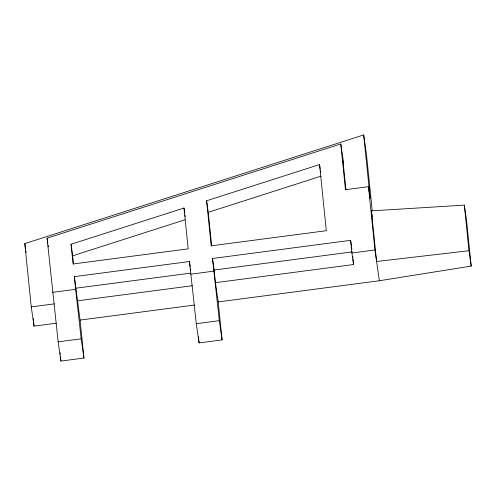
<?xml version="1.0" encoding="UTF-8"?>
<svg xmlns="http://www.w3.org/2000/svg" width="496" height="496" viewBox="0 0 496 496"><rect width="100%" height="100%" fill="white"/><g stroke="black" fill="none" stroke-linecap="round" stroke-linejoin="round"><path stroke-width="0.74" d="M56.284 323.206L34.032 326.132L31.26 306.9L24.8 243.604L363.68 134.918L366.451 154.151L372.242 210.924M190.191 266.563L189.46 261.516L74.35 276.644L80.073 320.081L83.954 358.056L60.927 361.082L58.156 341.849L47.089 238.161L340.783 143.964L342.984 159.204M184.004 208.029L188.17 248.856L73.055 263.984L71.046 244.255L184.004 208.029L184.729 213.075M319.554 164.554L326.306 230.702L211.191 245.83L206.596 200.781L319.554 164.554L320.18 168.882M73.557 264.145L72.707 255.8L184.934 219.802M211.687 245.917L208.258 212.325L321.216 176.099M189.46 261.516L196.292 323.69L199.063 342.928L222.084 339.903L218.209 301.921L379.366 280.742L471.2 266.104L466.55 220.534L464.33 205.146L371.43 210.868L376.594 261.504L468.98 250.716L471.2 266.104M363.68 134.918L370.14 198.214L368.472 186.67L345.452 189.695L340.783 143.964M222.084 339.903L219.313 320.664L212.486 258.49L350.616 240.331L351.453 246.103M76.012 288.188L190.359 273.16M218.209 301.921L215.438 282.689L214.148 270.029L352.284 251.875M52.619 292.33L75.64 289.304L74.35 276.644M190.755 274.176L213.776 271.151M215.438 282.689L353.574 264.529L351.912 252.991L374.933 249.965L368.472 186.67M31.26 306.9L54.281 303.874M77.302 300.843L192.417 285.715M80.073 320.081L194.42 305.052M58.156 341.849L81.177 338.824L75.64 289.304M196.292 323.69L219.313 320.664M371.43 210.868L372.285 216.789M372.496 218.271L372.707 219.747M374.933 249.965L379.366 280.742M343.195 160.685L343.517 162.905M351.658 247.547L351.869 248.986M320.385 170.326L320.701 172.49M206.596 200.781L208.258 212.325M212.486 258.49L214.148 270.029M185.045 215.245L185.25 216.684M190.501 268.727L190.712 270.171M71.046 244.255L72.707 255.8M81.177 338.824L83.954 358.056M47.089 238.161L47.821 243.207M48.131 245.371L48.335 246.816M24.8 243.604L25.544 248.781M25.866 251.001L26.077 252.483M464.33 205.146L468.98 250.716M342.451 155.508L345.948 189.807M352.737 256.339L352.892 257.833M353.04 259.321L353.574 264.529M350.616 240.331L351.912 252.991M198.443 336.852L199.063 342.928M60.078 352.73L60.233 354.249M60.462 356.525L60.927 361.082M33.251 318.506L33.486 320.794M33.641 322.319L34.032 326.132"/></g></svg>
